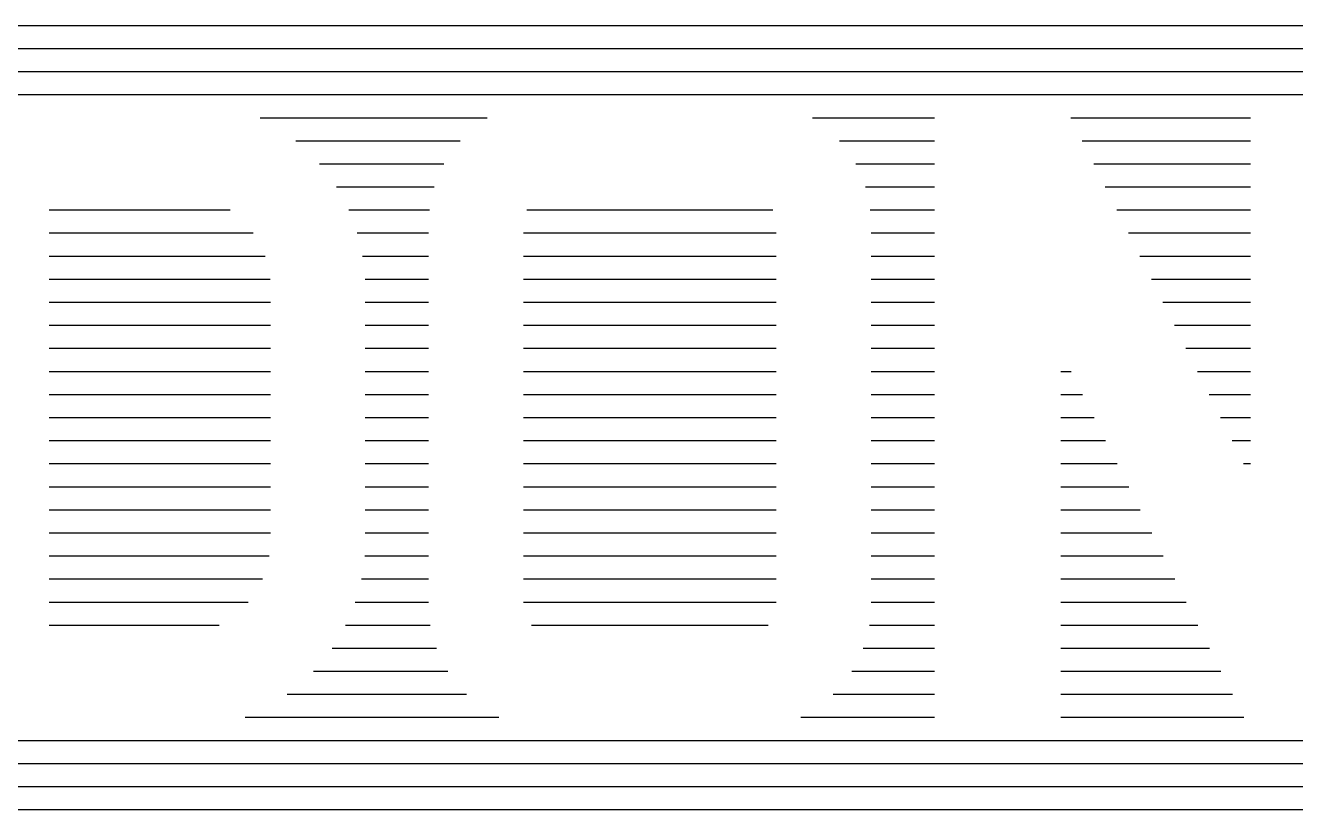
# Paper-space layout 'Layout1' of a CAD drawing. Extents: x -51516 to 7058931, y -29255 to 5150000.
# Drawn here: x 1487.59 to 1494.48, y 78 to 82.25 of the extents above; entities that cross this region are included whole.
import ezdxf

# ---------------------------------------------------------------- set-up
doc = ezdxf.new("R2010")
doc.units = 0
doc.header["$LTSCALE"] = 1000
doc.layers.get('0').update_dxf_attribs({"linetype": 'CONTINUOUS'})
doc.layers.add('COL', color=3, linetype='CONTINUOUS')

# ---------------------------------------------------------------- blocks, each defined once
blk = doc.blocks.new('*X')
at = {"color": 0}
for p, q in [((605.865, 82.25), (630.3092, 82.25)), ((605.865, 82.125), (630.3092, 82.125)), ((605.865, 82), (630.3092, 82)), ((605.865, 81.875), (630.3092, 81.875)), ((613.1417, 81.75), (614.3728, 81.75)), ((616.1386, 81.75), (616.7988, 81.75)), ((617.5383, 81.75), (618.5133, 81.75)), ((613.3353, 81.625), (614.2268, 81.625)), ((616.2846, 81.625), (616.7988, 81.625)), ((617.6008, 81.625), (618.5133, 81.625)), ((613.4635, 81.5), (614.1393, 81.5)), ((616.3722, 81.5), (616.7988, 81.5)), ((617.6633, 81.5), (618.5133, 81.5)), ((613.5557, 81.375), (614.0864, 81.375)), ((616.425, 81.375), (616.7988, 81.375)), ((617.7258, 81.375), (618.5133, 81.375)), ((611.9982, 81.25), (612.9791, 81.25)), ((613.6225, 81.25), (614.0601, 81.25)), ((614.5889, 81.25), (615.9226, 81.25)), ((616.4514, 81.25), (616.7988, 81.25)), ((617.7883, 81.25), (618.5133, 81.25)), ((611.9982, 81.125), (613.1045, 81.125)), ((613.6691, 81.125), (614.0556, 81.125)), ((614.5699, 81.125), (615.9415, 81.125)), ((616.4559, 81.125), (616.7988, 81.125)), ((617.8508, 81.125), (618.5133, 81.125)), ((611.9982, 81), (613.169, 81)), ((613.6983, 81), (614.0556, 81)), ((614.5699, 81), (615.9415, 81)), ((616.4559, 81), (616.7988, 81)), ((617.9133, 81), (618.5133, 81)), ((611.9982, 80.875), (613.1963, 80.875)), ((613.7116, 80.875), (614.0556, 80.875)), ((614.5699, 80.875), (615.9415, 80.875)), ((616.4559, 80.875), (616.7988, 80.875)), ((617.9758, 80.875), (618.5133, 80.875)), ((611.9982, 80.75), (613.1983, 80.75)), ((613.7127, 80.75), (614.0556, 80.75)), ((614.5699, 80.75), (615.9415, 80.75)), ((616.4559, 80.75), (616.7988, 80.75)), ((618.0383, 80.75), (618.5133, 80.75)), ((611.9982, 80.625), (613.1983, 80.625)), ((613.7127, 80.625), (614.0556, 80.625)), ((614.5699, 80.625), (615.9415, 80.625)), ((616.4559, 80.625), (616.7988, 80.625)), ((618.1008, 80.625), (618.5133, 80.625)), ((611.9982, 80.5), (613.1983, 80.5)), ((613.7127, 80.5), (614.0556, 80.5)), ((614.5699, 80.5), (615.9415, 80.5)), ((616.4559, 80.5), (616.7988, 80.5)), ((618.1633, 80.5), (618.5133, 80.5)), ((611.9982, 80.375), (613.1983, 80.375)), ((613.7127, 80.375), (614.0556, 80.375)), ((614.5699, 80.375), (615.9415, 80.375)), ((616.4559, 80.375), (616.7988, 80.375)), ((617.4846, 80.375), (617.54, 80.375)), ((618.2258, 80.375), (618.5133, 80.375)), ((611.9982, 80.25), (613.1983, 80.25)), ((613.7127, 80.25), (614.0556, 80.25)), ((614.5699, 80.25), (615.9415, 80.25)), ((616.4559, 80.25), (616.7988, 80.25)), ((617.4846, 80.25), (617.6025, 80.25)), ((618.2883, 80.25), (618.5133, 80.25)), ((611.9982, 80.125), (613.1983, 80.125)), ((613.7127, 80.125), (614.0556, 80.125)), ((614.5699, 80.125), (615.9415, 80.125)), ((616.4559, 80.125), (616.7988, 80.125)), ((617.4846, 80.125), (617.665, 80.125)), ((618.3508, 80.125), (618.5133, 80.125)), ((611.9982, 80), (613.1983, 80)), ((613.7127, 80), (614.0556, 80)), ((614.5699, 80), (615.9415, 80)), ((616.4559, 80), (616.7988, 80)), ((617.4846, 80), (617.7275, 80)), ((618.4133, 80), (618.5133, 80)), ((611.9982, 79.875), (613.1983, 79.875)), ((613.7127, 79.875), (614.0556, 79.875)), ((614.5699, 79.875), (615.9415, 79.875)), ((616.4559, 79.875), (616.7988, 79.875)), ((617.4846, 79.875), (617.79, 79.875)), ((618.4758, 79.875), (618.5133, 79.875)), ((611.9982, 79.75), (613.1983, 79.75)), ((613.7127, 79.75), (614.0556, 79.75)), ((614.5699, 79.75), (615.9415, 79.75)), ((616.4559, 79.75), (616.7988, 79.75)), ((617.4846, 79.75), (617.8525, 79.75)), ((611.9982, 79.625), (613.1983, 79.625)), ((613.7127, 79.625), (614.0556, 79.625)), ((614.5699, 79.625), (615.9415, 79.625)), ((616.4559, 79.625), (616.7988, 79.625)), ((617.4846, 79.625), (617.915, 79.625)), ((611.9982, 79.5), (613.1983, 79.5)), ((613.7127, 79.5), (614.0556, 79.5)), ((614.5699, 79.5), (615.9415, 79.5)), ((616.4559, 79.5), (616.7988, 79.5)), ((617.4846, 79.5), (617.9775, 79.5)), ((611.9982, 79.375), (613.1917, 79.375)), ((613.7094, 79.375), (614.0556, 79.375)), ((614.5699, 79.375), (615.9415, 79.375)), ((616.4559, 79.375), (616.7988, 79.375)), ((617.4846, 79.375), (618.04, 79.375)), ((611.9982, 79.25), (613.1548, 79.25)), ((613.6916, 79.25), (614.0556, 79.25)), ((614.5699, 79.25), (615.9415, 79.25)), ((616.4559, 79.25), (616.7988, 79.25)), ((617.4846, 79.25), (618.1025, 79.25)), ((611.9982, 79.125), (613.0767, 79.125)), ((613.6576, 79.125), (614.0556, 79.125)), ((614.5699, 79.125), (615.9415, 79.125)), ((616.4559, 79.125), (616.7988, 79.125)), ((617.4846, 79.125), (618.165, 79.125)), ((611.9982, 79), (612.9197, 79)), ((613.6055, 79), (614.0652, 79)), ((614.6136, 79), (615.8979, 79)), ((616.4463, 79), (616.7988, 79)), ((617.4846, 79), (618.2275, 79)), ((613.5321, 78.875), (614.0987, 78.875)), ((616.4128, 78.875), (616.7988, 78.875)), ((617.4846, 78.875), (618.29, 78.875)), ((613.4311, 78.75), (614.1603, 78.75)), ((616.3511, 78.75), (616.7988, 78.75)), ((617.4846, 78.75), (618.3525, 78.75)), ((613.2887, 78.625), (614.2608, 78.625)), ((616.2506, 78.625), (616.7988, 78.625)), ((617.4846, 78.625), (618.415, 78.625)), ((613.0609, 78.5), (614.4364, 78.5)), ((616.075, 78.5), (616.7988, 78.5)), ((617.4846, 78.5), (618.4775, 78.5)), ((605.865, 78.375), (630.3092, 78.375)), ((605.865, 78.25), (630.3092, 78.25)), ((605.865, 78.125), (630.3092, 78.125)), ((605.865, 78), (630.3092, 78))]:
    blk.add_line(p, q, dxfattribs=at)

psp = doc.layouts.get("Layout1")

# ---------------------------------------------------------------- block references
at = {"color": 0}
psp.add_blockref('*X', (875.7234, 0), dxfattribs=at)
at = {"layer": 'COL', "color": 0}
psp.add_blockref('*X', (875.7234, 0), dxfattribs=at)
psp.add_blockref('*X', (875.7234, 0), dxfattribs=at)
psp.add_blockref('*X', (875.7234, 0), dxfattribs=at)
psp.add_blockref('*X', (875.7234, 0), dxfattribs=at)
psp.add_blockref('*X', (875.7234, 0), dxfattribs=at)
psp.add_blockref('*X', (875.7234, 0), dxfattribs=at)
psp.add_blockref('*X', (875.7234, 0), dxfattribs=at)
psp.add_blockref('*X', (875.7234, 0), dxfattribs=at)
psp.add_blockref('*X', (875.7234, 0), dxfattribs=at)
psp.add_blockref('*X', (875.7234, 0), dxfattribs=at)
psp.add_blockref('*X', (875.7234, 0), dxfattribs=at)
psp.add_blockref('*X', (875.7234, 0), dxfattribs=at)
psp.add_blockref('*X', (875.7234, 0), dxfattribs=at)
psp.add_blockref('*X', (875.7234, 0), dxfattribs=at)
psp.add_blockref('*X', (875.7234, 0), dxfattribs=at)
psp.add_blockref('*X', (875.7234, 0), dxfattribs=at)
psp.add_blockref('*X', (875.7234, 0), dxfattribs=at)
psp.add_blockref('*X', (875.7234, 0), dxfattribs=at)
psp.add_blockref('*X', (875.7234, 0), dxfattribs=at)
psp.add_blockref('*X', (875.7234, 0), dxfattribs=at)
psp.add_blockref('*X', (875.7234, 0), dxfattribs=at)
psp.add_blockref('*X', (875.7234, 0), dxfattribs=at)
psp.add_blockref('*X', (875.7234, 0), dxfattribs=at)
psp.add_blockref('*X', (875.7234, 0), dxfattribs=at)
psp.add_blockref('*X', (875.7234, 0), dxfattribs=at)
psp.add_blockref('*X', (875.7234, 0), dxfattribs=at)
psp.add_blockref('*X', (875.7234, 0), dxfattribs=at)
psp.add_blockref('*X', (875.7234, 0), dxfattribs=at)
psp.add_blockref('*X', (875.7234, 0), dxfattribs=at)

doc.saveas('drawing.dxf')
